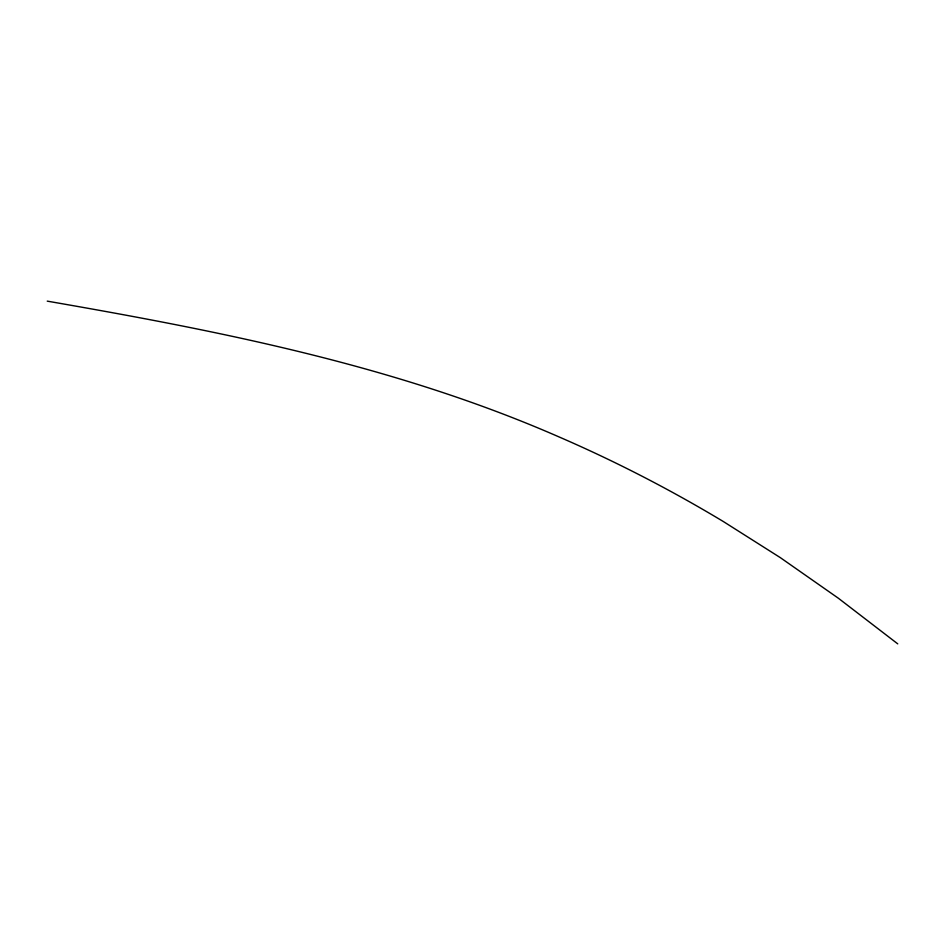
<?xml version="1.0" encoding="UTF-8"?>
<svg xmlns="http://www.w3.org/2000/svg" width="945" height="945" viewBox="0 0 945 945"><rect width="100%" height="100%" fill="white"/><g stroke="black" fill="none" stroke-linecap="round" stroke-linejoin="round"><path stroke-width="1.42" d="M47.25 301.136C220.965 331.293 395.825 365.656 558.235 436.578A1898.647 1576.614 -83.5 0 1 723.362 521.545L780.298 557.621L838.38 598.244L897.75 643.864"/></g></svg>
